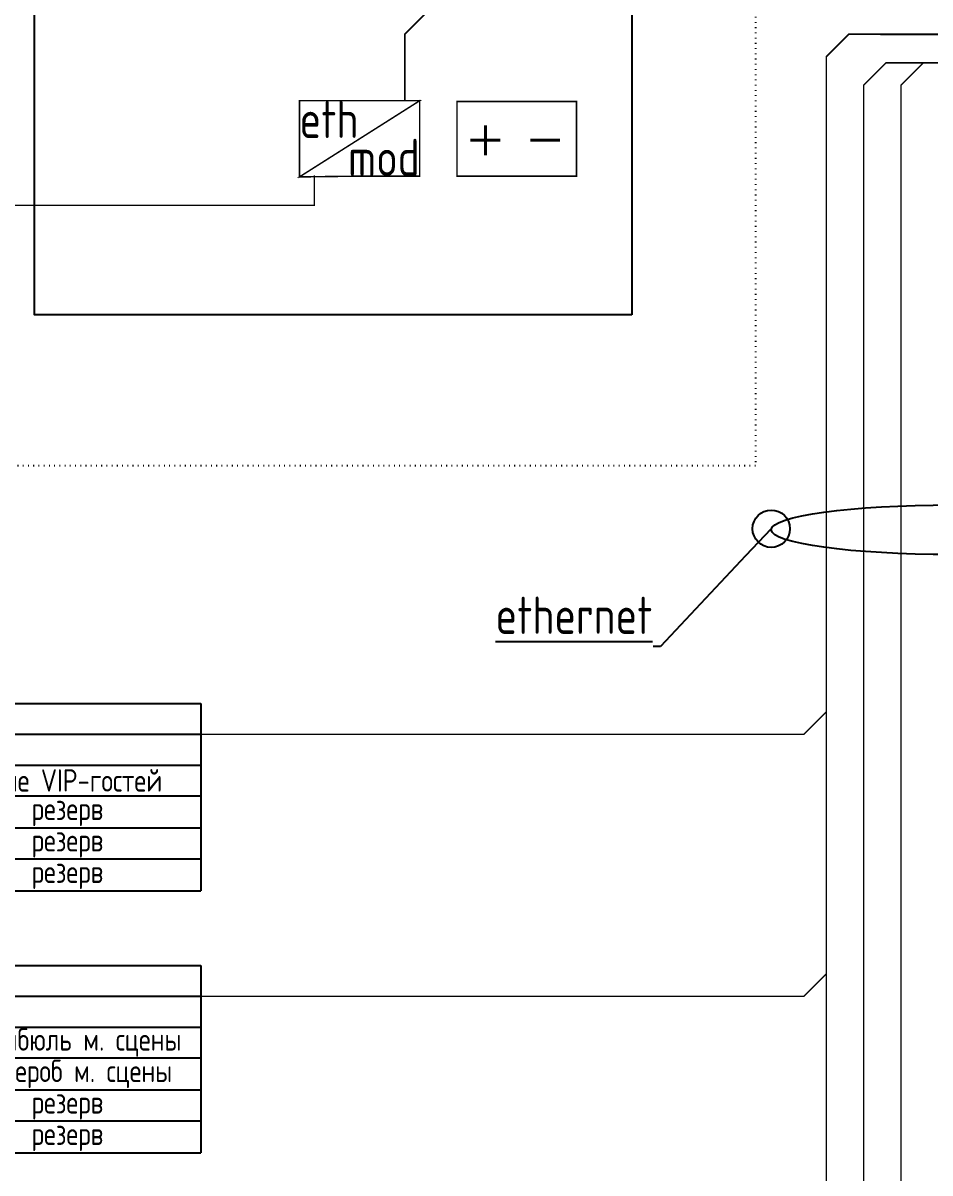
# Model space of a CAD drawing. Header units: inches. Extents: x -443 to 158, y -551 to 426.
# Drawn here: x -265.4 to -144, y -33.4 to 120.6 of the extents above; entities that cross this region are included whole.
import ezdxf
from ezdxf import colors
from ezdxf.entities.mleader import LeaderData, LeaderLine
from ezdxf.math import Vec2, Vec3

# ---------------------------------------------------------------- set-up
doc = ezdxf.new("R2010")
doc.units = ezdxf.units.IN
doc.header["$MEASUREMENT"] = 0
doc.linetypes.add('ACAD_ISO07W100', pattern=[3, 0, -3])
doc.styles.add('-ISOCPEUR-', font='ISOCPEUR.TTF', dxfattribs={"width": 0.8, "height": 2.5})

# ---------------------------------------------------------------- blocks, each defined once
blk = doc.blocks.new('*U19')
at = {"const_width": 0.2}
blk.add_lwpolyline([(0.2, 0.2), (16.2, 0.2), (16.2, 10.2), (0.2, 10.2)], close=True, dxfattribs=at)
at = {"const_width": 0.4}
for points in [[(4, 7), (4, 3)], [(2, 5), (6, 5)], [(10, 5), (14, 5)]]:
    blk.add_lwpolyline(points, dxfattribs=at)
blk = doc.blocks.new('_Origin')
at = {"color": 0, "linetype": 'ByBlock', "lineweight": -2}
blk.add_line((0, 0), (-1, 0), dxfattribs=at)
blk.add_circle((0, 0), 0.5, dxfattribs=at)
blk = doc.blocks.new('*T37')
at = {"color": 0, "linetype": 'ByBlock', "lineweight": -2, "transparency": 16777216}
for p, q in [((0, 0), (115.72, 0)), ((0, 0), (0, -25.08)), ((115.72, 0), (115.72, -25.08)), ((0, -4.12), (115.72, -4.12)), ((7.11, -4.12), (7.11, -25.08)), ((15.47, -4.12), (15.47, -25.08)), ((25.79, -4.12), (25.79, -25.08)), ((80, -4.12), (80, -25.08)), ((0, -8.24), (115.72, -8.24)), ((0, -12.36), (115.72, -12.36)), ((0, -16.66), (115.72, -16.66)), ((0, -20.78), (115.72, -20.78)), ((0, -25.08), (115.72, -25.08))]:
    blk.add_line(p, q, dxfattribs=at)
at = {"color": 0, "transparency": 16777216, "char_height": 3, "attachment_point": 5, "style": '-ISOCPEUR-'}
for s, insert, width in [('params', (57.86, -2.06), 115.6024), ('type', (20.63, -6.18), 10.2032), ('#', (3.56, -6.18), 6.9929), ('reg', (11.29, -6.18), 8.2369), ('desc', (52.9, -6.18), 54.0869), ('1', (3.56, -10.3), 6.9929), ('dali', (20.63, -10.3), 10.2032), ('{\\C256;Фойе VIP-гостей}', (97.86, -10.3), 35.6024), ('освещение', (52.9, -10.3), 54.0869), ('2', (3.56, -14.51), 6.9929), ('dali', (20.63, -14.51), 10.2032), ('освещение', (52.9, -14.51), 54.0869), ('резерв', (97.86, -14.51), 35.6024), ('3', (3.56, -18.72), 6.9929), ('dali', (20.63, -18.72), 10.2032), ('освещение', (52.9, -18.72), 54.0869), ('резерв', (97.86, -18.72), 35.6024), ('4', (3.56, -22.93), 6.9929), ('dali', (20.63, -22.93), 10.2032), ('резерв', (97.86, -22.93), 35.6024), ('освещение', (52.9, -22.93), 54.0869)]:
    blk.add_mtext(s, dxfattribs=dict(at, insert=insert, width=width))
blk = doc.blocks.new('*T40')
at = {"color": 0, "linetype": 'ByBlock', "lineweight": -2, "transparency": 16777216}
for p, q in [((0, 0), (115.72, 0)), ((0, 0), (0, -25.08)), ((115.72, 0), (115.72, -25.08)), ((0, -4.12), (115.72, -4.12)), ((7.11, -4.12), (7.11, -25.08)), ((15.47, -4.12), (15.47, -25.08)), ((25.79, -4.12), (25.79, -25.08)), ((80, -4.12), (80, -25.08)), ((0, -8.24), (115.72, -8.24)), ((0, -12.36), (115.72, -12.36)), ((0, -16.66), (115.72, -16.66)), ((0, -20.78), (115.72, -20.78)), ((0, -25.08), (115.72, -25.08))]:
    blk.add_line(p, q, dxfattribs=at)
at = {"color": 0, "transparency": 16777216, "char_height": 3, "attachment_point": 5, "style": '-ISOCPEUR-'}
for s, insert, width in [('params', (57.86, -2.06), 115.6024), ('type', (20.63, -6.18), 10.2032), ('#', (3.56, -6.18), 6.9929), ('reg', (11.29, -6.18), 8.2369), ('desc', (52.9, -6.18), 54.0869), ('1', (3.56, -10.3), 6.9929), ('dali', (20.63, -10.3), 10.2032), ('{\\C256;Вестибюль м. сцены}', (97.86, -10.3), 35.6024), ('освещение', (52.9, -10.3), 54.0869), ('2', (3.56, -14.51), 6.9929), ('dali', (20.63, -14.51), 10.2032), ('освещение', (52.9, -14.51), 54.0869), ('{\\C256;Гардероб м. сцены}', (97.86, -14.51), 35.6024), ('3', (3.56, -18.72), 6.9929), ('dali', (20.63, -18.72), 10.2032), ('освещение', (52.9, -18.72), 54.0869), ('резерв', (97.86, -18.72), 35.6024), ('4', (3.56, -22.93), 6.9929), ('dali', (20.63, -22.93), 10.2032), ('резерв', (97.86, -22.93), 35.6024), ('освещение', (52.9, -22.93), 54.0869)]:
    blk.add_mtext(s, dxfattribs=dict(at, insert=insert, width=width))

msp = doc.modelspace()

# ---------------------------------------------------------------- linework, layer by layer
at = {"linetype": 'ACAD_ISO07W100', "ltscale": 0.2}
msp.add_lwpolyline([(-357.34, 161.29), (-167.34, 161.29), (-167.34, 61.29), (-357.34, 61.29)], close=True, dxfattribs=at)
msp.add_lwpolyline([(-183.9, 81.48), (-263.9, 81.48), (-263.9, 131.48), (-183.9, 131.48)], close=True)
at = {"const_width": 0.2}
for points in [[(-214.3, 110.16), (-214.3, 119.06), (-211.3, 122.06), (-104.34, 122.06)], [(-104.34, 119.06), (-154.85, 119.06), (-157.85, 116.06), (-157.85, -111.99), (-160.85, -114.99), (-241.61, -114.99)], [(-104.34, 119.06), (-154.85, 119.06), (-157.85, 116.06), (-157.85, -76.91), (-160.85, -79.91), (-241.61, -79.91)], [(-104.34, 118.86), (-154.85, 119.05), (-157.85, 116.06), (-157.85, -41.83), (-160.85, -44.83), (-241.61, -44.83)], [(-104.34, 118.86), (-154.85, 119.05), (-157.85, 116.06), (-157.85, -6.74), (-160.85, -9.74), (-241.61, -9.74)], [(-104.34, 118.86), (-154.85, 119.05), (-157.85, 116.06), (-157.85, 28.34), (-160.85, 25.34), (-241.61, 25.34)], [(-202.85, -241.76), (-202.85, -234.76), (-199.85, -231.76), (-155.85, -231.76), (-152.85, -228.76), (-152.85, 112.24), (-149.85, 115.24), (-104.34, 115.24)], [(-202.85, -371.76), (-202.85, -364.76), (-199.85, -361.76), (-150.85, -361.76), (-147.85, -358.76), (-147.85, 112.24), (-144.85, 115.24), (-104.34, 115.24)], [(-226.4, 100.16), (-226.4, 96.16), (-277.85, 96.16), (-277.85, 100.15)]]:
    msp.add_lwpolyline(points, dxfattribs=at)
for points in [[(-220.3, 100.06), (-212.3, 100.06), (-212.3, 110.16), (-228.4, 99.96)], [(-228.4, 99.96), (-212.3, 110.16), (-220.4, 110.16), (-228.4, 110.16)]]:
    msp.add_lwpolyline(points, close=True, dxfattribs=at)
msp.add_ellipse((-141.08, 52.72), major_axis=(24.16, 0), ratio=0.137748)

# ---------------------------------------------------------------- block references
for name, p in [('*U19', (-207.5, 99.86)), ('*T37', (-357.34, 29.46)), ('*T40', (-357.34, -5.62))]:
    msp.add_blockref(name, p)

# ---------------------------------------------------------------- texts
at = {"char_height": 5, "style": '-ISOCPEUR-'}
for s, insert, attachment_point in [('\\pi-8,l8,t20;eth', (-228.4, 110.16), 1), ('\\pi-8,l8,t20;mod', (-212.3, 100.06), 9)]:
    msp.add_mtext_dynamic_manual_height_columns(s, width=8, gutter_width=12.5, heights=[9], dxfattribs=dict(at, insert=insert, attachment_point=attachment_point))

# ---------------------------------------------------------------- leaders
ml = msp.add_multileader_mtext('Standard')
ml.set_content('{\\Lethernet}', color=256, style='-ISOCPEUR-')
ml.set_leader_properties()
ml.set_arrow_properties(name='ORIGIN')
ml.build(insert=Vec2(0, 0))
ml.multileader.update_dxf_attribs({"text_left_attachment_type": 8, "text_right_attachment_type": 4, "dogleg_length": 1, "arrow_head_size": 5})
ctx = ml.context
ctx.base_point, ctx.char_height, ctx.arrow_head_size, ctx.landing_gap_size, ctx.plane_origin = Vec3(-201.6, 37.77), 5, 5, 0.09, Vec3(-161.2, 91.5)
ctx.left_attachment, ctx.right_attachment, ctx.text_align_type = 8, 4, 2
notes = []
notes.append((ctx, [(0, (1, 1, 0), (-180.06, 37.11), (-1, 0), 1, [(0, [(-165.23, 52.86)], 0, [])])]))
ctx.mtext.insert, ctx.mtext.alignment, ctx.mtext.line_spacing_style, ctx.mtext.flow_direction = Vec3(-181.15, 43.77), 3, 2, 5
for ctx, leaders in notes:
    for number, flags, end, landing, length, lines in leaders:
        leader = LeaderData()
        leader.index, (leader.has_last_leader_line, leader.has_dogleg_vector, leader.attachment_direction) = number, flags
        leader.last_leader_point, leader.dogleg_vector, leader.dogleg_length = Vec3(end), Vec3(landing), length
        for number, points, colour, breaks in lines:
            line = LeaderLine()
            line.index, line.vertices, line.color, line.breaks = number, Vec3.list(points), colors.encode_raw_color(colour), breaks
            leader.lines.append(line)
        ctx.leaders.append(leader)

doc.saveas('drawing.dxf')
